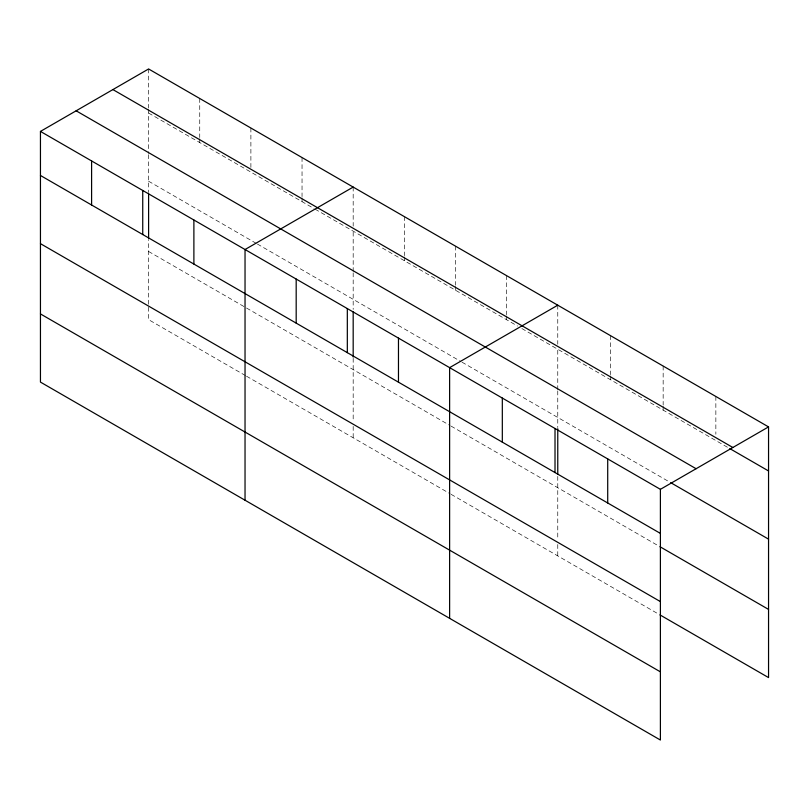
<?xml version="1.0" encoding="UTF-8"?>
<svg xmlns="http://www.w3.org/2000/svg" width="809" height="809" viewBox="0 0 809 809"><rect width="100%" height="100%" fill="white"/><g stroke="black" fill="none" stroke-linecap="round" stroke-linejoin="round"><path stroke-width="0.61" stroke-dasharray="4.04 3.03" d="M353.179 272.825L353.179 309.382M353.179 271.561L353.179 231.152M557.765 390.939L557.765 427.496M557.765 389.675L557.765 349.266M148.603 113.038L314.003 208.54M315.095 209.167L517.507 326.027M521.856 328.535L728.757 447.994M148.603 181.226L256.332 243.428M257.424 244.055L460.918 361.542M462 362.169L669.609 482.033M148.603 251.478L245.451 307.4M246.533 308.027L450.037 425.514M451.119 426.141L658.86 546.075M245.451 375.578L148.603 319.666L148.603 240.192M246.533 376.215L450.037 493.702M451.119 494.329L658.86 614.264M715.854 396.471L715.854 434.241M663.158 366.052L663.158 405.076M663.158 406.34L663.158 410.112M610.461 335.624L610.461 374.658M610.461 375.912L610.461 379.694M557.765 305.195L557.765 344.229M557.765 476.42L557.765 539.482M557.765 544.538L557.765 555.894M506.616 275.667L506.616 314.701M506.616 315.965L506.616 319.737M455.477 246.138L455.477 285.173M455.477 286.437L455.477 290.209M404.328 216.61L404.328 255.644M404.328 256.908L404.328 260.68M353.179 187.081L353.179 226.115M353.179 358.306L353.179 421.368M353.179 426.414L353.179 437.78M302.04 157.553L302.04 196.587M302.04 197.851L302.04 201.623M250.891 128.024L250.891 168.323M199.742 98.496L199.742 137.53M199.742 138.794L199.742 142.566M148.603 68.967L148.603 108.001M148.603 109.255L148.603 153.447M148.603 154.711L148.603 192.512"/><path stroke-width="1.21" d="M660.397 601.593L660.397 489.334L40.45 131.412L40.45 382.101L660.397 740.033L660.397 601.593L40.45 243.661M659.932 614.88L768.55 677.588L768.55 426.899L148.603 68.967L40.45 131.412M353.179 187.081L245.036 249.526L245.036 500.225M557.765 305.195L449.622 367.64L449.622 618.339M660.397 489.334L768.55 426.899M112.906 89.577L732.863 447.498M729.839 448.611L768.55 470.959M76.137 110.803L696.094 468.724M670.681 482.649L768.55 539.148M40.45 175.472L660.397 533.404M659.932 546.692L768.55 609.41M40.45 313.922L660.397 671.844M607.711 458.905L607.711 502.976M557.765 428.75L557.765 473.912M555.014 428.487L555.014 472.557M502.318 398.058L502.318 442.129M398.473 338.111L398.473 382.182M353.179 311.89L353.179 357.052M347.324 308.583L347.324 352.653M296.185 279.054L296.185 323.125M193.887 219.997L193.887 264.068M148.603 193.766L148.603 238.938M142.738 190.469L142.738 234.539M91.599 160.94L91.599 205.001"/></g></svg>
